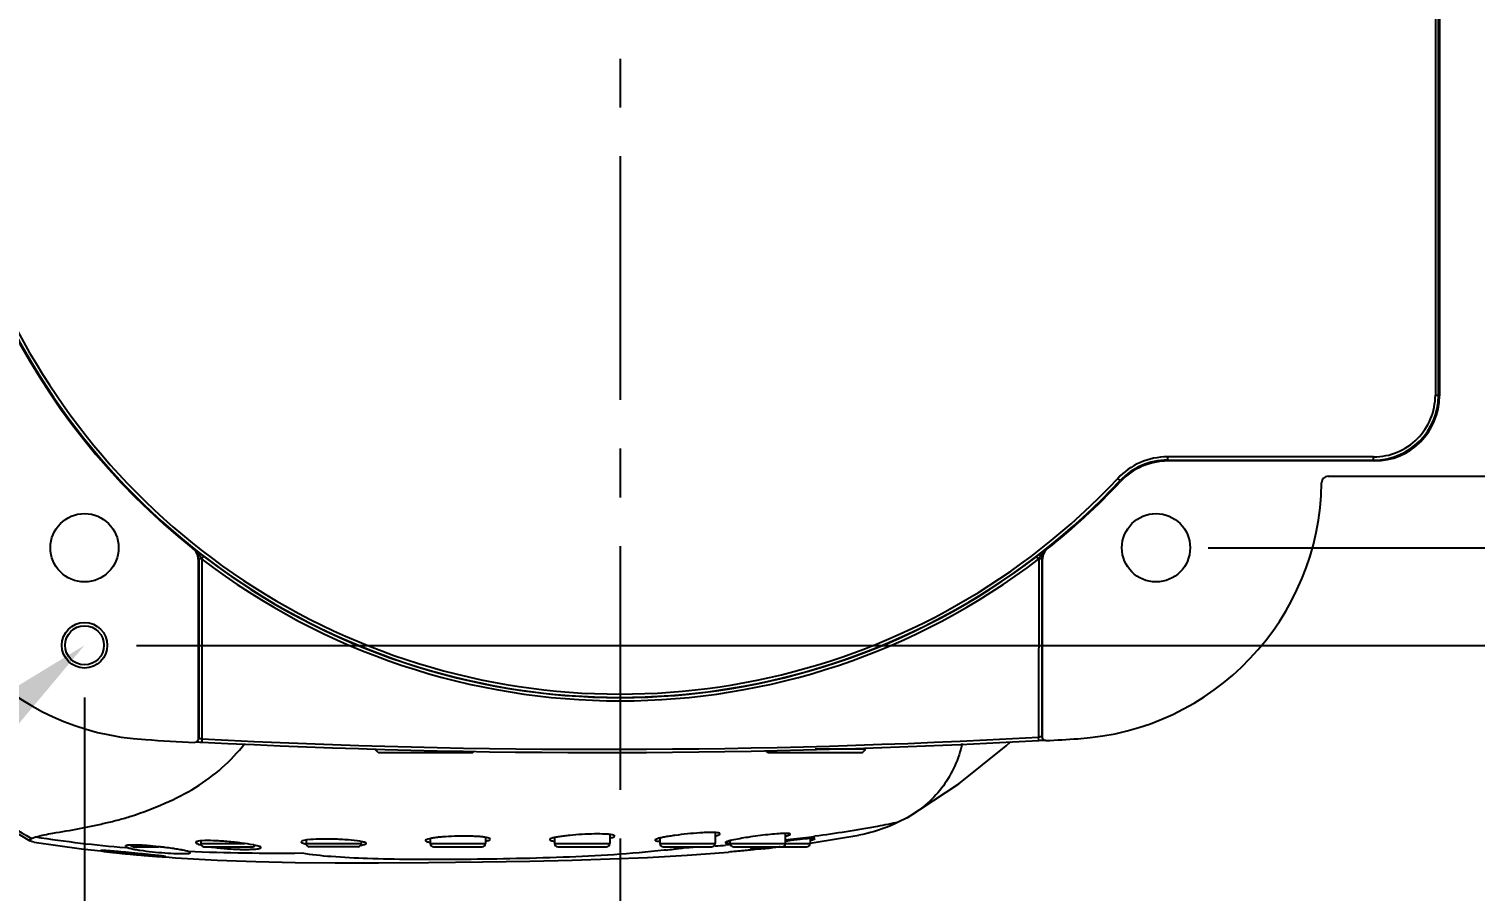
# Model space of a CAD drawing. Header units: millimetres. Extents: x 5828 to 6704, y 123 to 421.
# Drawn here: x 6419.51 to 6430.64, y 306.99 to 313.62 of the extents above; entities that cross this region are included whole.
import ezdxf
from ezdxf import colors
from ezdxf.entities.mleader import LeaderData, LeaderLine
from ezdxf.math import Vec2, Vec3

# ---------------------------------------------------------------- set-up
doc = ezdxf.new("R2010")
doc.units = ezdxf.units.MM
doc.linetypes.add('CENTER', pattern=[0.6, 0.375, -0.075, 0.075, -0.075])
for name, color, linetype in [('中心线', 7, 'Continuous'), ('外形图', 7, 'Continuous'), ('多重引线', 7, 'Continuous'), ('尺寸标注', 7, 'Continuous')]:
    doc.layers.add(name, color=color, linetype=linetype)
doc.styles.add('微软雅黑', font='msyh.ttc', dxfattribs={"height": 1.5})
doc.dimstyles.new('尺寸标注_1_20比例', dxfattribs={"dimtxt": 1.5, "dimasz": 1.25, "dimexe": 0.5, "dimexo": 0.4, "dimgap": 0.5, "dimtad": 1, "dimdec": 1, "dimlfac": 20, "dimdsep": 46, "dimtxsty": '微软雅黑', "dimcen": 0.09, "dimadec": 0, "dimazin": 0, "dimtp": 0.01, "dimtm": 0.01, "dimtfac": 1, "dimtdec": 1, "dimtofl": 0, "dimtmove": 0, "dimatfit": 3, "dimfxl": 1, "dimtolj": 1, "dimarcsym": 0})

# ---------------------------------------------------------------- blocks, each defined once
blk = doc.blocks.new('*D780')
at = {"layer": 'Defpoints', "color": 0}
for p in [(6428.185, 317.88), (6428.185, 309.63), (6440.199, 309.63)]:
    blk.add_point(p, dxfattribs=at)
at = {"layer": '尺寸标注', "color": 0, "lineweight": -2}
for p, q in [((6428.585, 317.88), (6440.699, 317.88)), ((6440.199, 316.63), (6440.199, 310.88)), ((6428.585, 309.63), (6440.699, 309.63))]:
    blk.add_line(p, q, dxfattribs=at)
at = {"layer": '尺寸标注', "color": 0}
for points in [[(6440.407, 316.63), (6439.99, 316.63), (6440.199, 317.88)], [(6439.99, 310.88), (6440.407, 310.88), (6440.199, 309.63)]]:
    blk.add_solid(points, dxfattribs=at)
at = {"layer": '尺寸标注', "color": 0, "insert": (6438.919, 313.755), "char_height": 1.5, "attachment_point": 5, "rotation": 90, "style": '微软雅黑'}
blk.add_mtext('\\A1;165', dxfattribs=at)
blk = doc.blocks.new('*D781')
at = {"layer": 'Defpoints', "color": 0}
for p in [(6419.935, 318.631), (6419.935, 308.88), (6445.773, 308.88)]:
    blk.add_point(p, dxfattribs=at)
at = {"layer": '尺寸标注', "color": 0, "lineweight": -2}
for p, q in [((6445.773, 318.631), (6445.773, 330.889)), ((6420.335, 318.631), (6446.273, 318.631)), ((6445.773, 317.381), (6445.773, 310.13)), ((6420.335, 308.88), (6446.273, 308.88))]:
    blk.add_line(p, q, dxfattribs=at)
at = {"layer": '尺寸标注', "color": 0}
for points in [[(6445.981, 317.381), (6445.564, 317.381), (6445.773, 318.631)], [(6445.564, 310.13), (6445.981, 310.13), (6445.773, 308.88)]]:
    blk.add_solid(points, dxfattribs=at)
at = {"layer": '尺寸标注', "color": 0, "insert": (6444.493, 326.1), "char_height": 1.5, "attachment_point": 5, "rotation": 90, "style": '微软雅黑'}
blk.add_mtext('\\A1;\\A1;195±0.05', dxfattribs=at)
blk = doc.blocks.new('*D783')
at = {"layer": 'Defpoints', "color": 0}
for p in [(6419.935, 308.88), (6424.06, 307.751), (6424.06, 303.351)]:
    blk.add_point(p, dxfattribs=at)
at = {"layer": '尺寸标注', "color": 0, "lineweight": -2}
for p, q in [((6419.935, 308.48), (6419.935, 302.851)), ((6424.06, 307.351), (6424.06, 302.851)), ((6421.185, 303.351), (6422.81, 303.351)), ((6424.06, 303.351), (6437.004, 303.351))]:
    blk.add_line(p, q, dxfattribs=at)
at = {"layer": '尺寸标注', "color": 0}
for points in [[(6421.185, 303.559), (6421.185, 303.142), (6419.935, 303.351)], [(6422.81, 303.142), (6422.81, 303.559), (6424.06, 303.351)]]:
    blk.add_solid(points, dxfattribs=at)
at = {"layer": '尺寸标注', "color": 0, "insert": (6431.921, 304.626), "char_height": 1.5, "attachment_point": 5, "style": '微软雅黑'}
blk.add_mtext('\\A1;\\A1;82.5±0.05', dxfattribs=at)

msp = doc.modelspace()

# ---------------------------------------------------------------- linework, layer by layer
at = {"layer": '中心线', "linetype": 'CENTER', "ltscale": 5}
msp.add_line((6424.0598, 321.6434), (6424.0598, 305.5608), dxfattribs=at)
at = {"layer": '外形图', "color": 7, "linetype": 'Continuous'}
for p, q in [((6430.3353, 316.706), (6430.3353, 310.805)), ((6430.3603, 310.805), (6430.3603, 316.706)), ((6430.3668, 316.7125), (6430.3668, 310.7984)), ((6430.3353, 310.805), (6430.3603, 310.805)), ((6430.3668, 310.7984), (6430.3603, 310.805)), ((6429.8603, 310.3301), (6428.2728, 310.3301)), ((6428.2728, 310.3301), (6428.2728, 310.3051)), ((6429.8603, 310.3051), (6429.8603, 310.3301)), ((6428.2728, 310.3051), (6429.8603, 310.3051)), ((6428.2728, 310.3051), (6428.2757, 310.2985)), ((6429.8669, 310.2985), (6428.2757, 310.2985)), ((6429.8603, 310.3051), (6429.8669, 310.2985)), ((6427.9081, 310.1471), (6427.8899, 310.1642)), ((6427.9081, 310.1471), (6427.9111, 310.1407)), ((6429.5097, 310.1805), (6431.9598, 310.1805)), ((6420.7721, 309.6215), (6420.776, 309.6234)), ((6420.8098, 309.5432), (6420.8138, 309.5451)), ((6420.8098, 309.5432), (6420.8098, 308.1584)), ((6420.8138, 309.5451), (6420.8138, 308.1621)), ((6420.8384, 309.5451), (6420.8138, 309.5451)), ((6420.8384, 309.5441), (6420.8388, 308.1603)), ((6427.2657, 309.5637), (6427.2809, 309.5438)), ((6427.2812, 309.5441), (6427.2809, 308.1738)), ((6427.3059, 309.5451), (6427.2812, 309.5451)), ((6427.3059, 309.5451), (6427.3098, 309.5432)), ((6427.3059, 309.5451), (6427.3059, 308.1757)), ((6427.3098, 308.172), (6427.3098, 309.5432)), ((6427.3437, 309.6234), (6427.3476, 309.6215)), ((6420.8013, 308.137), (6420.8112, 308.1366)), ((6420.8112, 308.1366), (6420.8237, 308.1361)), ((6420.8124, 308.1608), (6420.8138, 308.1621)), ((6420.8138, 308.1621), (6420.8136, 308.1595)), ((6420.8237, 308.1361), (6420.8375, 308.1354)), ((6420.8388, 308.1603), (6420.8375, 308.1354)), ((6427.2823, 308.1488), (6427.2809, 308.1738)), ((6427.2823, 308.1488), (6427.296, 308.1496)), ((6427.3059, 308.1757), (6427.3072, 308.1745)), ((6427.3059, 308.1757), (6427.306, 308.1733)), ((6422.1953, 308.0555), (6422.1699, 308.0805)), ((6422.1953, 308.0555), (6422.9243, 308.0555)), ((6422.9243, 308.0555), (6422.9337, 308.0646)), ((6425.1953, 308.0555), (6425.1814, 308.0691)), ((6425.1953, 308.0555), (6425.9243, 308.0555)), ((6425.9498, 308.0805), (6425.5598, 308.0805)), ((6425.9243, 308.0555), (6425.9498, 308.0805)), ((6426.2681, 307.5542), (6426.2004, 307.5188)), ((6423.979, 307.4244), (6423.979, 307.3555)), ((6424.7901, 307.4392), (6424.7901, 307.3555)), ((6425.332, 307.3555), (6425.332, 307.4332)), ((6420.2703, 307.3227), (6420.2491, 307.3245)), ((6420.2704, 307.3234), (6420.2493, 307.3254)), ((6420.3126, 307.3305), (6420.504, 307.3305)), ((6420.6303, 307.3144), (6420.627, 307.3149)), ((6420.8296, 307.3754), (6420.8296, 307.3555)), ((6420.8296, 307.3555), (6421.1675, 307.3555)), ((6420.8546, 307.3305), (6421.2296, 307.3305)), ((6421.6406, 307.3813), (6421.6406, 307.3555)), ((6421.6406, 307.3555), (6422.0656, 307.3555)), ((6422.0406, 307.3305), (6421.6656, 307.3305)), ((6422.0656, 307.3704), (6422.0656, 307.3555)), ((6422.5973, 307.3934), (6422.5973, 307.3555)), ((6422.5973, 307.3555), (6423.0223, 307.3555)), ((6422.6223, 307.3305), (6422.9973, 307.3305)), ((6423.0223, 307.4025), (6423.0223, 307.3555)), ((6423.554, 307.4006), (6423.554, 307.3555)), ((6423.554, 307.3555), (6423.979, 307.3555)), ((6423.579, 307.3305), (6423.954, 307.3305)), ((6424.3651, 307.3968), (6424.3651, 307.3555)), ((6424.3651, 307.3555), (6424.7901, 307.3555)), ((6424.3901, 307.3305), (6424.7651, 307.3305)), ((6424.6546, 307.3305), (6424.6219, 307.3282)), ((6424.6547, 307.3288), (6424.622, 307.327)), ((6424.7912, 307.3401), (6424.7833, 307.3395)), ((6424.7913, 307.3371), (6424.7834, 307.3365)), ((6424.9075, 307.3482), (6424.8707, 307.3456)), ((6424.9077, 307.3451), (6424.8709, 307.3424)), ((6424.907, 307.3555), (6424.907, 307.3773)), ((6424.907, 307.3555), (6425.5223, 307.3555)), ((6424.932, 307.3305), (6425.4973, 307.3305)), ((6425.1386, 307.3131), (6425.1244, 307.3116)), ((6425.1344, 307.3256), (6425.1367, 307.3258)), ((6425.1513, 307.3144), (6425.1386, 307.3131)), ((6425.162, 307.3156), (6425.1513, 307.3144)), ((6425.2328, 307.3232), (6425.2211, 307.3219)), ((6425.332, 307.3869), (6425.3284, 307.3865)), ((6425.3323, 307.3836), (6425.3287, 307.3832)), ((6425.5219, 307.3585), (6425.5517, 307.3624)), ((6425.5223, 307.394), (6425.5223, 307.3555)), ((6425.5517, 307.3624), (6425.896, 307.4185)), ((6424.4029, 307.3041), (6424.3977, 307.3035)), ((6424.4119, 307.3051), (6424.4029, 307.3041)), ((6425.086, 307.3076), (6425.0612, 307.3051)), ((6425.102, 307.3093), (6425.086, 307.3076)), ((6425.1216, 307.3113), (6425.102, 307.3093)), ((6425.1244, 307.3116), (6425.1216, 307.3113))]:
    msp.add_line(p, q, dxfattribs=at)
for points in [[(6418.3622, 308.1815), (6418.6841, 307.9143), (6419.0937, 307.6299), (6419.5145, 307.3758)], [(6426.2682, 307.5542), (6426.6677, 307.8133), (6427.0302, 308.1057), (6427.0669, 308.1407)], [(6427.296, 308.1496), (6427.3101, 308.1502), (6427.3159, 308.1505), (6427.3208, 308.1507), (6427.322, 308.1507)], [(6419.5468, 307.3668), (6419.9116, 307.3139), (6420.0595, 307.2978)], [(6420.5597, 307.2518), (6420.6347, 307.2459), (6420.9562, 307.2282), (6421.2543, 307.2171), (6421.556, 307.21), (6421.8655, 307.2064), (6422.1974, 307.2059), (6422.5837, 307.2085), (6422.9981, 307.2136), (6423.3644, 307.22), (6423.6885, 307.2275), (6423.9788, 307.2365), (6424.2688, 307.2486), (6424.576, 307.2657), (6424.8933, 307.2891)]]:
    msp.add_lwpolyline(points, dxfattribs=at)
for centre, radius in [((6419.9348, 309.6305), 0.2629), ((6428.1848, 309.6305), 0.2629), ((6419.9348, 308.8805), 0.175), ((6419.9348, 308.8805), 0.15)]:
    msp.add_circle(centre, radius, dxfattribs=at)
for centre, radius, start, end in [((6424.0598, 313.7555), 5.2754, 43.15717, 316.84283), ((6424.0598, 313.7555), 5.2504, 43.15717, 316.84283), ((6424.0598, 313.7555), 5.282, 128.49498, 231.50502), ((6429.8604, 310.805), 0.4749, 269.99558, 0.00438), ((6429.8603, 310.805), 0.4999, 270.36781, 359.63219), ((6429.8657, 310.805), 0.4946, 359.62663, 0.00059), ((6428.2728, 309.8051), 0.5249, 89.99954, 136.84333), ((6428.2728, 309.8051), 0.4999, 89.99924, 136.84358), ((6428.2757, 309.7986), 0.4999, 89.99953, 136.8151), ((6429.8603, 310.7997), 0.4946, 269.99932, 270.37341), ((6424.0598, 313.7555), 5.282, 308.495, 316.81469), ((6427.4602, 310.1574), 1.9996, 273.48022, 359.24749), ((6429.5097, 310.1305), 0.05, 89.99856, 179.26134), ((6420.5215, 310.1507), 1.9996, 183.55824, 266.62989), ((6420.7099, 309.5432), 0.1, 359.99391, 51.51015), ((6420.7138, 309.5451), 0.1, 359.99256, 51.53327), ((6433.1075, 325.6483), 20.2204, 232.42087, 232.69557), ((6424.0598, 313.7555), 5.3022, 232.58647, 307.41312), ((6424.0598, 313.7555), 5.2772, 232.5777, 307.42222), ((6427.4058, 309.5451), 0.1, 128.46758, 180.00746), ((6427.4098, 309.5432), 0.1, 128.48931, 180.00587), ((6423.9348, 368.0506), 60, 266.626322, 266.989177), ((6423.9348, 368.0506), 59.9952, 267.040712, 273.198481), ((6423.9348, 368.0506), 59.9702, 267.040687, 273.198509), ((6427.3564, 307.5012), 0.6768, 95.44243, 96.40624), ((6423.9348, 368.0506), 60, 273.249865, 273.484591), ((6421.0853, 317.4138), 10.1239, 261.32498, 265.26224), ((6420.3126, 307.3555), 0.025, 209.33602, 270), ((6420.4468, 307.9703), 0.6714, 258.19224, 258.83143), ((6420.2533, 305.2384), 2.1068, 85.84453, 86.32909), ((6420.2366, 305.0054), 2.3404, 85.53767, 85.84813), ((6420.1929, 304.4793), 2.8683, 83.77249, 85.4856), ((6420.1576, 304.1487), 3.2008, 83.31825, 83.78648), ((6420.1531, 304.1099), 3.2398, 82.86621, 83.31988), ((6420.1726, 304.2601), 3.0884, 81.8422, 82.87765), ((6420.2172, 304.5726), 2.7727, 81.49931, 81.83814), ((6420.8546, 307.3555), 0.025, 180, 270), ((6421.1718, 309.2085), 1.8979, 263.84427, 265.58041), ((6421.1822, 309.3302), 2.0201, 265.55278, 266.14465), ((6421.1851, 309.3752), 2.0652, 266.1485, 268.00524), ((6421.2296, 307.3555), 0.025, 270, 324.01566), ((6421.1027, 306.6808), 0.6768, 78.12901, 78.8632), ((6421.6656, 307.3555), 0.025, 180, 270), ((6422.0406, 307.3555), 0.025, 270, 0), ((6422.6223, 307.3555), 0.025, 180, 270), ((6422.9973, 307.3555), 0.025, 270, 0), ((6423.579, 307.3555), 0.025, 180, 270), ((6423.954, 307.3555), 0.025, 270, 0), ((6424.3901, 307.3555), 0.025, 180, 270), ((6423.6927, 313.6044), 6.3401, 277.03593, 277.42059), ((6423.7453, 313.2012), 5.9336, 277.41962, 277.89001), ((6423.7541, 323.5235), 16.2197, 272.8474, 273.0673), ((6424.7651, 307.3555), 0.025, 270, 0), ((6423.8857, 321.2961), 13.9884, 273.71203, 274.0388), ((6424.932, 307.3555), 0.025, 180, 270), ((6424.9405, 309.7706), 2.4527, 274.58771, 275.79187), ((6422.568, 331.7455), 24.5673, 276.06113, 276.19964), ((6425.307, 307.3555), 0.025, 270, 0), ((6426.239, 300.6961), 6.7375, 97.59662, 97.73551), ((6424.1657, 318.0643), 10.7443, 276.23352, 276.45782), ((6424.2247, 317.5533), 10.2298, 276.45145, 277.48725), ((6425.4973, 307.3555), 0.025, 270, 0), ((6420.5263, 306.4776), 0.8427, 79.20543, 79.34236), ((6421.1817, 309.2832), 1.9732, 268.01056, 268.26497), ((6421.1797, 309.2161), 1.906, 268.26412, 268.62629), ((6423.6416, 314.0195), 6.7584, 276.5446, 277.03502)]:
    msp.add_arc(centre, radius, start, end, dxfattribs=at)
msp.add_ellipse((6429.8667, 310.7986), major_axis=(0.3537, -0.3537), ratio=0.9996955, start_param=-0.7852433, end_param=0.7852433, dxfattribs=at)
for points, knots in [([(6420.776, 309.6234), (6420.7825, 309.6183), (6420.7948, 309.6071), (6420.8104, 309.5876), (6420.8244, 309.5666), (6420.8338, 309.5525), (6420.8382, 309.5451)], [0, 0, 0, 0, 0.2470763, 0.4940183, 0.7443656, 1, 1, 1, 1]), ([(6420.8376, 309.5447), (6420.8401, 309.548), (6420.8439, 309.553), (6420.8483, 309.5589), (6420.8505, 309.5623), (6420.852, 309.564), (6420.8523, 309.565)], [0, 0, 0, 0, 0.5001724, 0.7502511, 0.87518, 1, 1, 1, 1]), ([(6427.2667, 309.5645), (6427.2739, 309.57), (6427.2996, 309.5896), (6427.3253, 309.6092), (6427.3437, 309.6234)], [0, 0, 0, 0, 0.2810498, 1, 1, 1, 1]), ([(6427.2815, 309.5451), (6427.2858, 309.5525), (6427.2953, 309.5665), (6427.3136, 309.5945), (6427.3307, 309.6132), (6427.3437, 309.6234)], [0, 0, 0, 0, 0.2559503, 0.5065047, 1, 1, 1, 1]), ([(6418.3824, 308.2033), (6418.5553, 308.0414), (6418.9256, 307.752), (6419.3266, 307.5105), (6419.5264, 307.3948)], [0, 0, 0, 0, 0.506405, 1, 1, 1, 1]), ([(6420.2931, 307.5659), (6420.3814, 307.5939), (6420.551, 307.6595), (6420.7907, 307.7777), (6420.9991, 307.9328), (6421.1148, 308.0576), (6421.1673, 308.1235)], [0, 0, 0, 0, 0.2639494, 0.5174866, 0.7596434, 1, 1, 1, 1]), ([(6420.8388, 308.1603), (6420.8356, 308.1607), (6420.8298, 308.1612), (6420.8229, 308.1618), (6420.8184, 308.1621), (6420.816, 308.1623), (6420.8147, 308.1621), (6420.8138, 308.1623), (6420.8138, 308.1621)], [0, 0, 0, 0, 0.3788603, 0.701107, 0.8254245, 0.9186836, 0.9774526, 1, 1, 1, 1]), ([(6426.6933, 308.1247), (6426.6789, 308.0661), (6426.6415, 307.952), (6426.5519, 307.7949), (6426.4272, 307.6581), (6426.3242, 307.5861), (6426.2682, 307.5542)], [0, 0, 0, 0, 0.2473729, 0.4892106, 0.73582, 1, 1, 1, 1]), ([(6427.3018, 308.1757), (6427.3011, 308.1757), (6427.2979, 308.1755), (6427.2947, 308.1752), (6427.2922, 308.175)], [0, 0, 0, 0, 0.2041696, 1, 1, 1, 1]), ([(6427.3059, 308.1757), (6427.3057, 308.1761), (6427.3039, 308.1756), (6427.3028, 308.1758), (6427.3018, 308.1757)], [0, 0, 0, 0, 0.2710635, 1, 1, 1, 1]), ([(6419.5583, 307.4057), (6419.602, 307.4185), (6419.7149, 307.4402), (6419.8629, 307.4628), (6419.9988, 307.4908), (6420.0997, 307.5136), (6420.198, 307.5372), (6420.262, 307.556), (6420.2931, 307.5659)], [0, 0, 0, 0, 0.1815613, 0.45707, 0.5973126, 0.7343446, 0.8696572, 1, 1, 1, 1]), ([(6424.0165, 307.413), (6424.0165, 307.4153), (6424.0088, 307.4201), (6423.9951, 307.4228), (6423.9717, 307.4261), (6423.9267, 307.4288), (6423.8569, 307.4292), (6423.7658, 307.4257), (6423.6876, 307.4198), (6423.6288, 307.4134), (6423.5915, 307.4082), (6423.5611, 307.4029), (6423.5377, 307.3972), (6423.5242, 307.3928), (6423.5165, 307.3878), (6423.5165, 307.3854)], [0, 0, 0, 0, 0.0136215, 0.042764, 0.0886708, 0.1501168, 0.3102096, 0.4990113, 0.6876345, 0.7728794, 0.8477382, 0.9095222, 0.956058, 0.9859637, 1, 1, 1, 1]), ([(6424.8276, 307.4305), (6424.8276, 307.4327), (6424.8195, 307.4368), (6424.8061, 307.4385), (6424.7824, 307.4404), (6424.7517, 307.4405), (6424.714, 307.4395), (6424.6548, 307.4362), (6424.5765, 307.4296), (6424.4984, 307.4204), (6424.4398, 307.4118), (6424.4025, 307.4054), (6424.3722, 307.3992), (6424.3488, 307.3931), (6424.3355, 307.3884), (6424.3276, 307.3836), (6424.3276, 307.3812)], [0, 0, 0, 0, 0.012793, 0.0415274, 0.087316, 0.1488271, 0.2237625, 0.3092509, 0.4982409, 0.6869539, 0.7722975, 0.8473441, 0.909373, 0.9561502, 0.9862316, 1, 1, 1, 1]), ([(6424.7923, 307.4138), (6424.8012, 307.4163), (6424.8129, 307.4199), (6424.8244, 307.4257), (6424.8276, 307.4291), (6424.8276, 307.4305)], [0, 0, 0, 0, 0.6958113, 0.8927547, 1, 1, 1, 1]), ([(6425.3695, 307.4281), (6425.3695, 307.4295), (6425.3643, 307.4321), (6425.3556, 307.4329), (6425.3402, 307.4338), (6425.31, 307.4332), (6425.2611, 307.43), (6425.1938, 307.4232), (6425.1193, 307.4142), (6425.0264, 307.4007), (6424.9592, 307.3896), (6424.9181, 307.3803)], [0, 0, 0, 0, 0.0091207, 0.0296367, 0.0627474, 0.1078765, 0.2297613, 0.3832578, 0.5531315, 0.7229615, 1, 1, 1, 1]), ([(6425.3342, 307.4125), (6425.3393, 307.4139), (6425.3481, 307.4165), (6425.3594, 307.4207), (6425.3661, 307.4238), (6425.3695, 307.4268), (6425.3695, 307.4281)], [0, 0, 0, 0, 0.4042966, 0.7060461, 0.9019047, 1, 1, 1, 1]), ([(6426.2004, 307.5189), (6426.1471, 307.5078), (6425.934, 307.4656), (6425.7192, 307.4319), (6425.5577, 307.4107)], [0, 0, 0, 0, 0.2502936, 1, 1, 1, 1]), ([(6426.2004, 307.5189), (6426.179, 307.5086), (6426.0813, 307.465), (6425.9778, 307.4335), (6425.8957, 307.4184)], [0, 0, 0, 0, 0.2210305, 1, 1, 1, 1]), ([(6419.5145, 307.3758), (6419.5127, 307.3768), (6419.5091, 307.3791), (6419.5104, 307.3859), (6419.5174, 307.3904), (6419.5229, 307.3933), (6419.5265, 307.3948)], [0, 0, 0, 0, 0.2050688, 0.3597225, 0.6084351, 1, 1, 1, 1]), ([(6419.5468, 307.3668), (6419.5401, 307.3679), (6419.5291, 307.3701), (6419.5183, 307.3735), (6419.5145, 307.3758)], [0, 0, 0, 0, 0.6061886, 1, 1, 1, 1]), ([(6419.5265, 307.3948), (6419.5286, 307.3957), (6419.539, 307.3999), (6419.5497, 307.4032), (6419.5583, 307.4057)], [0, 0, 0, 0, 0.2049406, 1, 1, 1, 1]), ([(6420.2941, 307.3435), (6420.2832, 307.3432), (6420.2688, 307.3422), (6420.2545, 307.3394), (6420.2501, 307.3362), (6420.2501, 307.3348)], [0, 0, 0, 0, 0.7148249, 0.9060778, 1, 1, 1, 1]), ([(6420.2501, 307.3348), (6420.2501, 307.3323), (6420.2588, 307.3275), (6420.2651, 307.3246), (6420.2704, 307.3229)], [0, 0, 0, 0, 0.307366, 1, 1, 1, 1]), ([(6420.2704, 307.3229), (6420.273, 307.3221), (6420.2859, 307.3183), (6420.299, 307.3153), (6420.3094, 307.3131)], [0, 0, 0, 0, 0.2061069, 1, 1, 1, 1]), ([(6420.3431, 307.3432), (6420.3386, 307.3433), (6420.3223, 307.3438), (6420.3059, 307.3439), (6420.2941, 307.3435)], [0, 0, 0, 0, 0.2787, 1, 1, 1, 1]), ([(6420.3882, 307.3409), (6420.3843, 307.3411), (6420.3693, 307.3421), (6420.3542, 307.3428), (6420.3431, 307.3432)], [0, 0, 0, 0, 0.2625944, 1, 1, 1, 1]), ([(6420.6821, 307.3058), (6420.6781, 307.3065), (6420.6609, 307.3096), (6420.6436, 307.3124), (6420.6303, 307.3144)], [0, 0, 0, 0, 0.2298199, 1, 1, 1, 1]), ([(6420.8398, 307.3768), (6420.8279, 307.376), (6420.8124, 307.3744), (6420.7963, 307.3698), (6420.7921, 307.3656), (6420.7921, 307.3638)], [0, 0, 0, 0, 0.7022326, 0.8950704, 1, 1, 1, 1]), ([(6420.7921, 307.3638), (6420.7921, 307.3621), (6420.7953, 307.358), (6420.808, 307.3511), (6420.8208, 307.3472), (6420.8305, 307.3445)], [0, 0, 0, 0, 0.1148688, 0.3131644, 1, 1, 1, 1]), ([(6421.2335, 307.3449), (6421.2039, 307.3507), (6421.1374, 307.3604), (6421.0345, 307.3713), (6420.933, 307.3778), (6420.8681, 307.3787), (6420.8398, 307.3768)], [0, 0, 0, 0, 0.2288631, 0.5089341, 0.7846271, 1, 1, 1, 1]), ([(6420.8997, 307.3305), (6420.9051, 307.3296), (6420.9279, 307.3262), (6420.9508, 307.3234), (6420.9683, 307.3215)], [0, 0, 0, 0, 0.2356422, 1, 1, 1, 1]), ([(6421.2921, 307.3243), (6421.2921, 307.3261), (6421.2872, 307.3302), (6421.2776, 307.334), (6421.2616, 307.3388), (6421.2492, 307.3416), (6421.242, 307.3431)], [0, 0, 0, 0, 0.0985436, 0.2942139, 0.5963752, 1, 1, 1, 1]), ([(6421.2423, 307.3123), (6421.2494, 307.3128), (6421.2618, 307.3138), (6421.2776, 307.3167), (6421.2872, 307.3189), (6421.2921, 307.3226), (6421.2921, 307.3243)], [0, 0, 0, 0, 0.4092908, 0.7123462, 0.9048483, 1, 1, 1, 1]), ([(6421.6332, 307.3806), (6421.6256, 307.3793), (6421.6161, 307.3776), (6421.6031, 307.3713), (6421.6031, 307.3678)], [0, 0, 0, 0, 0.693448, 1, 1, 1, 1]), ([(6421.6031, 307.3678), (6421.6031, 307.3663), (6421.6062, 307.3626), (6421.6183, 307.3567), (6421.6302, 307.3537), (6421.6394, 307.3517)], [0, 0, 0, 0, 0.113642, 0.3101475, 1, 1, 1, 1]), ([(6421.6515, 307.3834), (6421.6498, 307.3832), (6421.6437, 307.3824), (6421.6377, 307.3814), (6421.6332, 307.3806)], [0, 0, 0, 0, 0.2694807, 1, 1, 1, 1]), ([(6422.0548, 307.3729), (6422.0255, 307.3778), (6421.9583, 307.3843), (6421.8533, 307.3896), (6421.7483, 307.3901), (6421.6809, 307.387), (6421.6515, 307.3834)], [0, 0, 0, 0, 0.2200954, 0.5001472, 0.7802404, 1, 1, 1, 1]), ([(6422.1031, 307.3561), (6422.1031, 307.3579), (6422.0986, 307.362), (6422.0892, 307.3654), (6422.0738, 307.3696), (6422.0617, 307.3717), (6422.0548, 307.3729)], [0, 0, 0, 0, 0.1009265, 0.2957056, 0.5966624, 1, 1, 1, 1]), ([(6422.0636, 307.3423), (6422.0735, 307.3438), (6422.0864, 307.3462), (6422.0996, 307.3511), (6422.1031, 307.3546), (6422.1031, 307.3561)], [0, 0, 0, 0, 0.7006064, 0.894766, 1, 1, 1, 1]), ([(6423.0598, 307.3894), (6423.0598, 307.3918), (6423.0522, 307.3968), (6423.0385, 307.4002), (6423.0151, 307.4046), (6422.9846, 307.4077), (6422.947, 307.4103), (6422.888, 307.4123), (6422.8095, 307.4123), (6422.7312, 307.409), (6422.6723, 307.4044), (6422.6348, 307.4002), (6422.6044, 307.3958), (6422.5811, 307.3905), (6422.5674, 307.3863), (6422.5598, 307.3811), (6422.5598, 307.3787)], [0, 0, 0, 0, 0.0139444, 0.0433858, 0.0894654, 0.1509401, 0.2256514, 0.3108655, 0.4994929, 0.688052, 0.7732387, 0.847987, 0.9096056, 0.955955, 0.9857485, 1, 1, 1, 1]), ([(6422.5598, 307.3787), (6422.5598, 307.3773), (6422.5628, 307.3739), (6422.5746, 307.369), (6422.5862, 307.3667), (6422.5951, 307.3653)], [0, 0, 0, 0, 0.1105635, 0.3052965, 1, 1, 1, 1]), ([(6423.0246, 307.3747), (6423.0335, 307.3765), (6423.0451, 307.3793), (6423.0568, 307.3845), (6423.0598, 307.388), (6423.0598, 307.3894)], [0, 0, 0, 0, 0.6937306, 0.889348, 1, 1, 1, 1]), ([(6423.5165, 307.3854), (6423.5165, 307.384), (6423.5196, 307.3808), (6423.5313, 307.3766), (6423.5428, 307.3748), (6423.5516, 307.3737)], [0, 0, 0, 0, 0.1070342, 0.3006169, 1, 1, 1, 1]), ([(6423.9813, 307.3971), (6423.9902, 307.3992), (6424.0018, 307.4024), (6424.0135, 307.408), (6424.0165, 307.4115), (6424.0165, 307.413)], [0, 0, 0, 0, 0.6932402, 0.889625, 1, 1, 1, 1]), ([(6424.3276, 307.3812), (6424.3276, 307.38), (6424.3309, 307.3772), (6424.3425, 307.3742), (6424.3539, 307.3729), (6424.3627, 307.3723)], [0, 0, 0, 0, 0.099346, 0.2906233, 1, 1, 1, 1]), ([(6424.8988, 307.3756), (6424.8946, 307.3745), (6424.8873, 307.3724), (6424.8779, 307.3691), (6424.8723, 307.3666), (6424.8695, 307.3641), (6424.8695, 307.3631)], [0, 0, 0, 0, 0.4060807, 0.7073649, 0.9020844, 1, 1, 1, 1]), ([(6424.8695, 307.3631), (6424.8695, 307.362), (6424.8731, 307.3598), (6424.8797, 307.3588), (6424.891, 307.3575), (6424.8997, 307.3574), (6424.9048, 307.3573)], [0, 0, 0, 0, 0.088512, 0.2783828, 0.5830019, 1, 1, 1, 1]), ([(6424.9181, 307.3803), (6424.9164, 307.3799), (6424.9099, 307.3784), (6424.9035, 307.3768), (6424.8988, 307.3756)], [0, 0, 0, 0, 0.2705202, 1, 1, 1, 1]), ([(6425.0598, 307.3247), (6425.0598, 307.3238), (6425.0639, 307.323), (6425.0693, 307.3225), (6425.0803, 307.3225), (6425.0884, 307.3228), (6425.0932, 307.323)], [0, 0, 0, 0, 0.0732591, 0.2625855, 0.5729526, 1, 1, 1, 1]), ([(6425.0932, 307.323), (6425.0962, 307.3231), (6425.1099, 307.3238), (6425.1237, 307.3248), (6425.1344, 307.3256)], [0, 0, 0, 0, 0.2165681, 1, 1, 1, 1]), ([(6425.2919, 307.3297), (6425.2874, 307.3292), (6425.2677, 307.327), (6425.248, 307.3248), (6425.2328, 307.3232)], [0, 0, 0, 0, 0.2301873, 1, 1, 1, 1]), ([(6425.5196, 307.3938), (6425.4949, 307.392), (6425.4377, 307.3859), (6425.3808, 307.3787), (6425.3484, 307.3744)], [0, 0, 0, 0, 0.4311624, 1, 1, 1, 1]), ([(6425.5598, 307.3929), (6425.5598, 307.3938), (6425.5549, 307.3949), (6425.5484, 307.3952), (6425.5351, 307.3949), (6425.5254, 307.3943), (6425.5196, 307.3938)], [0, 0, 0, 0, 0.073452, 0.2630046, 0.5736806, 1, 1, 1, 1]), ([(6425.5231, 307.3808), (6425.5284, 307.382), (6425.5374, 307.3842), (6425.5494, 307.3876), (6425.5556, 307.39), (6425.5598, 307.3918), (6425.5598, 307.3929)], [0, 0, 0, 0, 0.4180389, 0.726602, 0.9195872, 1, 1, 1, 1]), ([(6420.5598, 307.2539), (6420.5598, 307.2544), (6420.5574, 307.2546), (6420.5545, 307.2556), (6420.5482, 307.2564), (6420.5401, 307.2576), (6420.5295, 307.2589), (6420.5115, 307.2611), (6420.4843, 307.2642), (6420.4469, 307.2682), (6420.4043, 307.2726), (6420.358, 307.2773), (6420.31, 307.282), (6420.2619, 307.2866), (6420.2156, 307.2909), (6420.173, 307.2946), (6420.1355, 307.2977), (6420.1083, 307.2997), (6420.0902, 307.3009), (6420.0796, 307.3015), (6420.0715, 307.3017), (6420.0652, 307.3018), (6420.0622, 307.3013), (6420.0598, 307.3011), (6420.0598, 307.3007)], [0, 0, 0, 0, 0.002673, 0.0100303, 0.0220795, 0.0387146, 0.0597743, 0.0850814, 0.1473685, 0.2231604, 0.309495, 0.403085, 0.5003919, 0.5977244, 0.691359, 0.777693, 0.8533985, 0.9155363, 0.9407479, 0.9617101, 0.9782257, 0.9901268, 0.9973541, 1, 1, 1, 1]), ([(6420.0598, 307.3007), (6420.0598, 307.3002), (6420.0622, 307.2999), (6420.0652, 307.299), (6420.0715, 307.298), (6420.0796, 307.2966), (6420.0901, 307.2951), (6420.1081, 307.2926), (6420.1353, 307.2892), (6420.1727, 307.285), (6420.2153, 307.2804), (6420.2615, 307.2759), (6420.3096, 307.2714), (6420.3577, 307.2671), (6420.404, 307.2633), (6420.4467, 307.26), (6420.4841, 307.2573), (6420.5114, 307.2555), (6420.5295, 307.2545), (6420.5401, 307.2539), (6420.5481, 307.2537), (6420.5545, 307.2534), (6420.5573, 307.2538), (6420.5598, 307.2535), (6420.5598, 307.2539)], [0, 0, 0, 0, 0.0027416, 0.0101076, 0.0221815, 0.0388839, 0.0600172, 0.0853696, 0.1477036, 0.2234729, 0.3097823, 0.4033621, 0.5006507, 0.5979682, 0.6916042, 0.7779501, 0.853664, 0.9157933, 0.9409979, 0.9619428, 0.9784458, 0.9903419, 0.9975196, 1, 1, 1, 1]), ([(6420.3168, 307.3116), (6420.3202, 307.3109), (6420.3351, 307.3081), (6420.3501, 307.3056), (6420.3616, 307.3039)], [0, 0, 0, 0, 0.2314786, 1, 1, 1, 1]), ([(6420.3616, 307.3039), (6420.425, 307.2942), (6420.5192, 307.2847), (6420.6364, 307.2782), (6420.6897, 307.2773), (6420.7125, 307.2781)], [0, 0, 0, 0, 0.5461261, 0.8056195, 1, 1, 1, 1]), ([(6420.7322, 307.2942), (6420.7291, 307.2951), (6420.7132, 307.2995), (6420.6971, 307.3029), (6420.6841, 307.3054)], [0, 0, 0, 0, 0.1967366, 1, 1, 1, 1]), ([(6420.7125, 307.2781), (6420.7179, 307.2783), (6420.7272, 307.2787), (6420.7393, 307.2802), (6420.7462, 307.2814), (6420.7501, 307.2838), (6420.7501, 307.285)], [0, 0, 0, 0, 0.4160447, 0.7208134, 0.9115024, 1, 1, 1, 1]), ([(6420.7501, 307.285), (6420.7501, 307.2857), (6420.7486, 307.2874), (6420.7425, 307.2903), (6420.7368, 307.2929), (6420.7322, 307.2942)], [0, 0, 0, 0, 0.1058034, 0.2984367, 1, 1, 1, 1]), ([(6421.134, 307.3106), (6421.1388, 307.3105), (6421.1569, 307.3102), (6421.175, 307.3101), (6421.1884, 307.3102)], [0, 0, 0, 0, 0.2622747, 1, 1, 1, 1]), ([(6421.1884, 307.3102), (6421.1934, 307.3103), (6421.2113, 307.3106), (6421.2293, 307.3113), (6421.2423, 307.3123)], [0, 0, 0, 0, 0.2771436, 1, 1, 1, 1]), ([(6424.3977, 307.3035), (6424.1399, 307.2745), (6423.7434, 307.2509), (6423.214, 307.2371), (6422.8211, 307.232), (6422.4562, 307.2313), (6422.1306, 307.2369), (6421.8526, 307.2507), (6421.6843, 307.2682), (6421.6098, 307.2801)], [0, 0, 0, 0, 0.2787783, 0.4263052, 0.5690745, 0.7009461, 0.8184536, 0.9189414, 1, 1, 1, 1]), ([(6425.0612, 307.3051), (6425.0437, 307.3033), (6424.9878, 307.2978), (6424.9318, 307.2924), (6424.8933, 307.2891)], [0, 0, 0, 0, 0.3124742, 1, 1, 1, 1])]:
    msp.add_open_spline(points, degree=3, knots=knots, dxfattribs=at)
for points in [[(6420.802, 308.1402), (6420.7972, 308.1357), (6420.79, 308.133), (6420.7833, 308.1334)], [(6420.8098, 308.1584), (6420.8098, 308.1518), (6420.8068, 308.1447), (6420.802, 308.1402)], [(6427.3177, 308.1538), (6427.3129, 308.1584), (6427.3098, 308.1654), (6427.3098, 308.172)], [(6427.3362, 308.1471), (6427.3297, 308.1467), (6427.3225, 308.1493), (6427.3177, 308.1538)], [(6421.6098, 307.2801), (6421.3173, 307.2773), (6421.0245, 307.2808), (6420.7322, 307.2937)]]:
    msp.add_open_spline(points, degree=3, dxfattribs=at)

# ---------------------------------------------------------------- dimensions: what is measured, and where the dimension line sits
at = {"layer": '尺寸标注'}
dim = msp.add_linear_dim(base=(6445.7726, 308.8805), p1=(6419.9348, 318.6305), p2=(6419.9348, 308.8805), angle=90, text='\\A1;<>±0.05', dimstyle='尺寸标注_1_20比例', override={"dimtxsty": '微软雅黑'}, dxfattribs=at)
dim.commit()
dim.dimension.update_dxf_attribs({"geometry": '*D781', "text_midpoint": (6445.7726, 326.0997), "dimtype": 160})
dim = msp.add_linear_dim(base=(6440.1987, 309.6305), p1=(6428.1848, 317.8805), p2=(6428.1848, 309.6305), angle=90, dimstyle='尺寸标注_1_20比例', dxfattribs=at)
dim.commit()
dim.dimension.update_dxf_attribs({"geometry": '*D780', "text_midpoint": (6438.9191, 313.7555)})
dim = msp.add_linear_dim(base=(6424.0598, 303.3507), p1=(6419.9348, 308.8805), p2=(6424.0598, 307.7514), text='\\A1;<>±0.05', dimstyle='尺寸标注_1_20比例', override={"dimtxsty": '微软雅黑'}, dxfattribs=at)
dim.commit()
dim.dimension.update_dxf_attribs({"geometry": '*D783', "text_midpoint": (6431.9209, 303.3507), "dimtype": 160})

# ---------------------------------------------------------------- leaders
at = {"layer": '多重引线'}
ml = msp.add_multileader_mtext('Standard', dxfattribs=at)
ml.set_content('\\A1;2×{\\C256;Φ6H7({\\H0.7x;\\S+0.012^   0;}) through}', style='微软雅黑')
ml.set_leader_properties()
ml.build(insert=Vec2(0, 0))
ml.multileader.update_dxf_attribs({"text_left_attachment_type": 5, "text_right_attachment_type": 5, "dogleg_length": 1, "arrow_head_size": 1.25})
ctx = ml.context
ctx.base_point, ctx.char_height, ctx.arrow_head_size, ctx.landing_gap_size, ctx.plane_origin = Vec3(6388.7511, 302.6315), 1.5, 1.25, 0.5, Vec3(6419.9348, 308.8805)
ctx.left_attachment, ctx.right_attachment, ctx.text_align_type = 5, 5, 2
notes = []
notes.append((ctx, [(0, (1, 1, 0), (6412.6631, 302.6315), (-1, 0), 1, [(0, [(6419.9348, 308.8805)], 0, [])])]))
ctx.mtext.insert, ctx.mtext.alignment, ctx.mtext.flow_direction = Vec3(6411.1631, 305.6619), 3, 5
for ctx, leaders in notes:
    for number, flags, end, landing, length, lines in leaders:
        leader = LeaderData()
        leader.index, (leader.has_last_leader_line, leader.has_dogleg_vector, leader.attachment_direction) = number, flags
        leader.last_leader_point, leader.dogleg_vector, leader.dogleg_length = Vec3(end), Vec3(landing), length
        for number, points, colour, breaks in lines:
            line = LeaderLine()
            line.index, line.vertices, line.color, line.breaks = number, Vec3.list(points), colors.encode_raw_color(colour), breaks
            leader.lines.append(line)
        ctx.leaders.append(leader)

doc.saveas('drawing.dxf')
